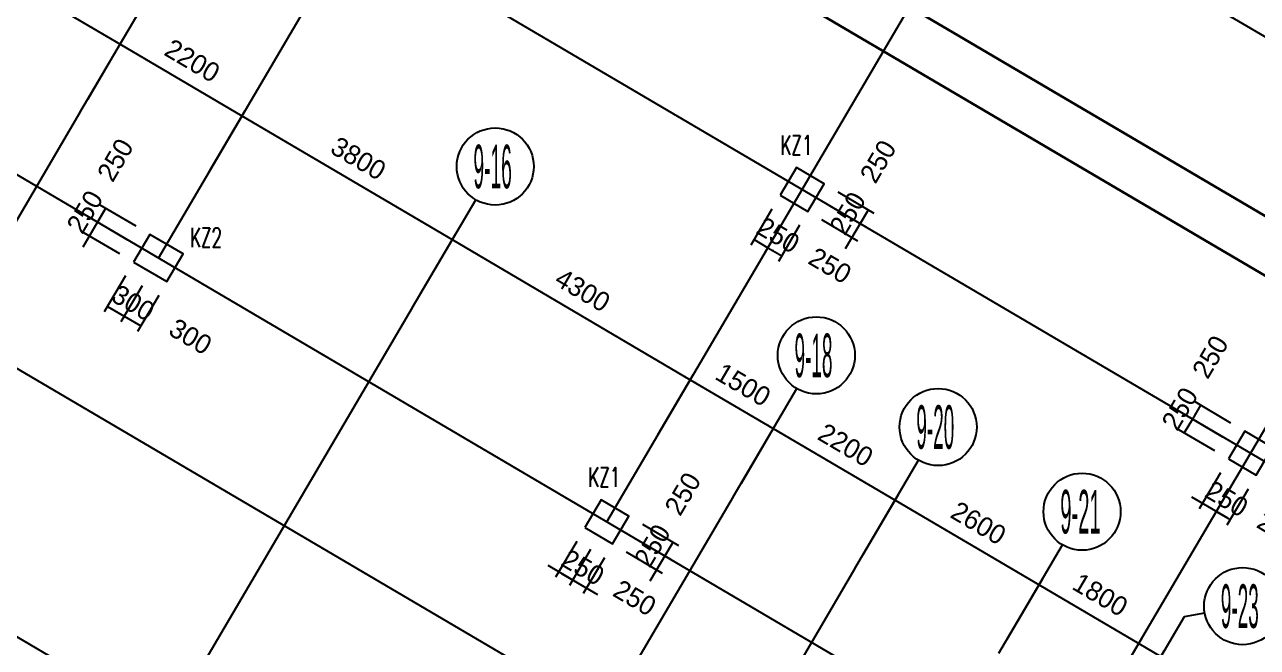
# Model space of a CAD drawing. Extents: x 19107 to 699106, y -67310 to 245688.
# Drawn here: x 612937 to 632131, y 124305 to 133997 of the extents above; entities that cross this region are included whole.
import ezdxf

# ---------------------------------------------------------------- set-up
doc = ezdxf.new("R2010")
doc.units = 0
doc.header["$LTSCALE"] = 100
doc.header["$MEASUREMENT"] = 0
for name, color, linetype in [('AXIS', 3, 'Continuous'), ('DIM', 3, 'Continuous'), ('DOTE', 253, 'Continuous'), ('L-AXIS', 3, 'Continuous')]:
    doc.layers.add(name, color=color, linetype=linetype)
doc.layers.add('Select Column Frame Position', color=7, linetype='Continuous', lineweight=0)
doc.styles.get("Standard").update_dxf_attribs({"font": 'standard'})
doc.styles.add('汉字', font='汉字')
doc.dimstyles.get("Standard").update_dxf_attribs({"dimtxt": 300, "dimasz": 100, "dimexe": 100, "dimexo": 250, "dimgap": 100, "dimtad": 0, "dimtoh": 1, "dimdec": 0, "dimdsep": 46, "dimcen": 0.09, "dimclrt": 7, "dimadec": 0, "dimazin": 0, "dimtfac": 1, "dimtdec": 4, "dimtofl": 0, "dimtmove": 0, "dimatfit": 3, "dimfxl": 1, "dimtolj": 1, "dimtzin": 0, "dimarcsym": 0})

# ---------------------------------------------------------------- blocks, each defined once
blk = doc.blocks.new('*D1674')
at = {"layer": 'L-AXIS', "color": 0, "linetype": 'ByBlock', "lineweight": -2}
for p, q in [((628636, 137545), (628940, 138060)), ((628889, 137974), (635871, 133869)), ((635619, 133439), (635922, 133955))]:
    blk.add_line(p, q, dxfattribs=at)
for points in [[(628889, 137974), (628984, 137938), (628967, 137909)], [(635871, 133869), (635777, 133905), (635794, 133934)]]:
    blk.add_solid(points, dxfattribs=at)
at = {"layer": 'L-AXIS', "color": 7, "linetype": 'Continuous', "lineweight": -2, "insert": (632558, 136223), "char_height": 300, "width": 775, "attachment_point": 5, "rotation": 329.5454, "style": '汉字'}
blk.add_mtext('8100', dxfattribs=at)
blk = doc.blocks.new('*D4958')
at = {"layer": 'L-AXIS', "color": 0, "linetype": 'ByBlock', "lineweight": -2}
for p, q in [((615820, 131729), (616370, 132663)), ((616319, 132577), (619595, 130651)), ((619096, 129803), (619645, 130737))]:
    blk.add_line(p, q, dxfattribs=at)
for points in [[(616319, 132577), (616414, 132540), (616397, 132512)], [(619595, 130651), (619500, 130687), (619517, 130716)]]:
    blk.add_solid(points, dxfattribs=at)
at = {"layer": 'L-AXIS', "color": 7, "linetype": 'Continuous', "lineweight": -2, "insert": (618134, 131915), "char_height": 300, "width": 780, "attachment_point": 5, "rotation": 329.5454, "style": '汉字'}
blk.add_mtext('3800', dxfattribs=at)
blk = doc.blocks.new('*D3944')
at = {"layer": 'L-AXIS', "color": 0, "linetype": 'ByBlock', "lineweight": -2}
for p, q in [((608924, 135784), (609473, 136718)), ((609423, 136632), (614422, 133692)), ((613924, 132844), (614473, 133778))]:
    blk.add_line(p, q, dxfattribs=at)
for points in [[(609423, 136632), (609517, 136595), (609500, 136567)], [(614422, 133692), (614328, 133728), (614345, 133757)]]:
    blk.add_solid(points, dxfattribs=at)
at = {"layer": 'L-AXIS', "color": 7, "linetype": 'Continuous', "lineweight": -2, "insert": (612100, 135463), "char_height": 300, "width": 780, "attachment_point": 5, "rotation": 329.5454, "style": '汉字'}
blk.add_mtext('5800', dxfattribs=at)
blk = doc.blocks.new('*D2304')
at = {"layer": 'L-AXIS', "color": 0, "linetype": 'ByBlock', "lineweight": -2}
for p, q in [((613924, 132844), (614473, 133778)), ((614422, 133692), (616319, 132577)), ((615820, 131729), (616370, 132663))]:
    blk.add_line(p, q, dxfattribs=at)
for points in [[(614422, 133692), (614517, 133656), (614500, 133627)], [(616319, 132577), (616224, 132613), (616241, 132642)]]:
    blk.add_solid(points, dxfattribs=at)
at = {"layer": 'L-AXIS', "color": 7, "linetype": 'Continuous', "lineweight": -2, "insert": (615548, 133436), "char_height": 300, "width": 780, "attachment_point": 5, "rotation": 329.5454, "style": '汉字'}
blk.add_mtext('2200', dxfattribs=at)
blk = doc.blocks.new('*D2624')
at = {"layer": 'L-AXIS', "color": 0, "linetype": 'ByBlock', "lineweight": -2}
for p, q in [((625992, 125748), (626542, 126682)), ((626491, 126596), (628732, 125278)), ((628234, 124430), (628783, 125364))]:
    blk.add_line(p, q, dxfattribs=at)
for points in [[(626491, 126596), (626586, 126560), (626569, 126531)], [(628732, 125278), (628638, 125314), (628654, 125343)]]:
    blk.add_solid(points, dxfattribs=at)
at = {"layer": 'L-AXIS', "color": 7, "linetype": 'Continuous', "lineweight": -2, "insert": (627789, 126239), "char_height": 300, "width": 775, "attachment_point": 5, "rotation": 329.5454, "style": '汉字'}
blk.add_mtext('2600', dxfattribs=at)
blk = doc.blocks.new('*D2946')
at = {"layer": 'L-AXIS', "color": 0, "linetype": 'ByBlock', "lineweight": -2}
for p, q in [((624096, 126863), (624645, 127797)), ((624594, 127711), (626491, 126596)), ((625992, 125748), (626542, 126682))]:
    blk.add_line(p, q, dxfattribs=at)
for points in [[(624594, 127711), (624689, 127675), (624672, 127646)], [(626491, 126596), (626396, 126632), (626413, 126661)]]:
    blk.add_solid(points, dxfattribs=at)
at = {"layer": 'L-AXIS', "color": 7, "linetype": 'Continuous', "lineweight": -2, "insert": (625720, 127455), "char_height": 300, "width": 780, "attachment_point": 5, "rotation": 329.5454, "style": '汉字'}
blk.add_mtext('2200', dxfattribs=at)
blk = doc.blocks.new('*D3279')
at = {"layer": 'L-AXIS', "color": 0, "linetype": 'ByBlock', "lineweight": -2}
for p, q in [((619096, 129803), (619645, 130737)), ((619595, 130651), (623301, 128471)), ((622803, 127623), (623352, 128557))]:
    blk.add_line(p, q, dxfattribs=at)
for points in [[(619595, 130651), (619689, 130614), (619672, 130586)], [(623301, 128471), (623207, 128508), (623224, 128536)]]:
    blk.add_solid(points, dxfattribs=at)
at = {"layer": 'L-AXIS', "color": 7, "linetype": 'Continuous', "lineweight": -2, "insert": (621625, 129863), "char_height": 300, "width": 790, "attachment_point": 5, "rotation": 329.5454, "style": '汉字'}
blk.add_mtext('4300', dxfattribs=at)
blk = doc.blocks.new('*D982')
at = {"layer": 'L-AXIS', "color": 0, "linetype": 'ByBlock', "lineweight": -2}
for p, q in [((622803, 127623), (623352, 128557)), ((623301, 128471), (624594, 127711)), ((624096, 126863), (624645, 127797))]:
    blk.add_line(p, q, dxfattribs=at)
for points in [[(623301, 128471), (623396, 128435), (623379, 128406)], [(624594, 127711), (624500, 127747), (624517, 127776)]]:
    blk.add_solid(points, dxfattribs=at)
at = {"layer": 'L-AXIS', "color": 7, "linetype": 'Continuous', "lineweight": -2, "insert": (624125, 128393), "char_height": 300, "width": 690, "attachment_point": 5, "rotation": 329.5454, "style": '汉字'}
blk.add_mtext('1500', dxfattribs=at)
blk = doc.blocks.new('_AXISO')
blk.add_circle((0, 0), 0.5)
blk = doc.blocks.new('*D1324')
at = {"layer": 'L-AXIS', "color": 0, "linetype": 'ByBlock', "lineweight": -2}
for p, q in [((629785, 123518), (630335, 124452)), ((630130, 123315), (630679, 124249)), ((630284, 124366), (630629, 124163))]:
    blk.add_line(p, q, dxfattribs=at)
for points in [[(630284, 124366), (630378, 124329), (630362, 124301)], [(630629, 124163), (630534, 124199), (630551, 124228)]]:
    blk.add_solid(points, dxfattribs=at)
at = {"layer": 'L-AXIS', "color": 7, "linetype": 'Continuous', "lineweight": -2, "insert": (630699, 123517), "char_height": 300, "width": 576.67, "attachment_point": 5, "rotation": 329.5454, "style": '汉字'}
blk.add_mtext('400', dxfattribs=at)
blk = doc.blocks.new('*D1645')
at = {"layer": 'L-AXIS', "color": 0, "linetype": 'ByBlock', "lineweight": -2}
for p, q in [((628234, 124430), (628783, 125364)), ((628732, 125278), (630284, 124366)), ((629785, 123518), (630335, 124452))]:
    blk.add_line(p, q, dxfattribs=at)
for points in [[(628732, 125278), (628827, 125242), (628810, 125213)], [(630284, 124366), (630189, 124402), (630206, 124431)]]:
    blk.add_solid(points, dxfattribs=at)
at = {"layer": 'L-AXIS', "color": 7, "linetype": 'Continuous', "lineweight": -2, "insert": (629685, 125124), "char_height": 300, "width": 690, "attachment_point": 5, "rotation": 329.5454, "style": '汉字'}
blk.add_mtext('1800', dxfattribs=at)
blk = doc.blocks.new('*D743')
at = {"layer": 'DIM', "color": 0, "linetype": 'ByBlock', "lineweight": -2}
for p, q in [((631246, 128074), (631119, 127858)), ((631720, 127795), (631160, 128124)), ((631593, 127579), (631033, 127909))]:
    blk.add_line(p, q, dxfattribs=at)
for points in [[(631246, 128074), (631210, 127979), (631181, 127996)], [(631119, 127858), (631156, 127953), (631184, 127936)]]:
    blk.add_solid(points, dxfattribs=at)
at = {"layer": 'DIM', "color": 7, "linetype": 'Continuous', "lineweight": -2, "insert": (631399, 128826), "char_height": 300, "width": 566.67, "attachment_point": 5, "rotation": 59.5454, "style": '汉字'}
blk.add_mtext('250', dxfattribs=at)
blk = doc.blocks.new('*D1063')
at = {"layer": 'DIM', "color": 0, "linetype": 'ByBlock', "lineweight": -2}
for p, q in [((631119, 127858), (630993, 127643)), ((631593, 127579), (631033, 127909)), ((631467, 127364), (630906, 127693))]:
    blk.add_line(p, q, dxfattribs=at)
for points in [[(631119, 127858), (631083, 127763), (631054, 127780)], [(630993, 127643), (631029, 127737), (631058, 127720)]]:
    blk.add_solid(points, dxfattribs=at)
at = {"layer": 'DIM', "color": 7, "linetype": 'Continuous', "lineweight": -2, "insert": (630924, 128019), "char_height": 300, "width": 566.67, "attachment_point": 5, "rotation": 59.5454, "style": '汉字'}
blk.add_mtext('250', dxfattribs=at)
blk = doc.blocks.new('*D1426')
at = {"layer": 'DIM', "color": 0, "linetype": 'ByBlock', "lineweight": -2}
for p, q in [((631555, 127022), (631226, 126461)), ((631771, 126895), (631441, 126335)), ((631104, 126649), (631665, 126319))]:
    blk.add_line(p, q, dxfattribs=at)
for points in [[(631277, 126547), (631182, 126584), (631199, 126612)], [(631492, 126421), (631587, 126384), (631570, 126356)]]:
    blk.add_solid(points, dxfattribs=at)
at = {"layer": 'DIM', "color": 7, "linetype": 'Continuous', "lineweight": -2, "insert": (631654, 126616), "char_height": 300, "width": 566.67, "attachment_point": 5, "rotation": 329.5454, "style": '汉字'}
blk.add_mtext('250', dxfattribs=at)
blk = doc.blocks.new('*D1751')
at = {"layer": 'DIM', "color": 0, "linetype": 'ByBlock', "lineweight": -2}
for p, q in [((631771, 126895), (631441, 126335)), ((631986, 126768), (631657, 126208)), ((631492, 126421), (631708, 126294))]:
    blk.add_line(p, q, dxfattribs=at)
for points in [[(631492, 126421), (631587, 126384), (631570, 126356)], [(631708, 126294), (631613, 126330), (631630, 126359)]]:
    blk.add_solid(points, dxfattribs=at)
at = {"layer": 'DIM', "color": 7, "linetype": 'Continuous', "lineweight": -2, "insert": (632461, 126141), "char_height": 300, "width": 566.67, "attachment_point": 5, "rotation": 329.5454, "style": '汉字'}
blk.add_mtext('250', dxfattribs=at)
blk = doc.blocks.new('*D4770')
at = {"layer": 'DIM', "color": 0, "linetype": 'ByBlock', "lineweight": -2}
for p, q in [((624573, 131127), (624244, 130567)), ((624788, 131000), (624459, 130440)), ((624294, 130653), (624510, 130526))]:
    blk.add_line(p, q, dxfattribs=at)
for points in [[(624294, 130653), (624389, 130617), (624372, 130588)], [(624510, 130526), (624415, 130563), (624432, 130591)]]:
    blk.add_solid(points, dxfattribs=at)
at = {"layer": 'DIM', "color": 7, "linetype": 'Continuous', "lineweight": -2, "insert": (624671, 130721), "char_height": 300, "width": 566.67, "attachment_point": 5, "rotation": 329.5454, "style": '汉字'}
blk.add_mtext('250', dxfattribs=at)
blk = doc.blocks.new('*D5084')
at = {"layer": 'DIM', "color": 0, "linetype": 'ByBlock', "lineweight": -2}
for p, q in [((624788, 131000), (624459, 130440)), ((625004, 130874), (624675, 130313)), ((624510, 130526), (624725, 130400))]:
    blk.add_line(p, q, dxfattribs=at)
for points in [[(624510, 130526), (624604, 130490), (624587, 130461)], [(624725, 130400), (624631, 130436), (624647, 130465)]]:
    blk.add_solid(points, dxfattribs=at)
at = {"layer": 'DIM', "color": 7, "linetype": 'Continuous', "lineweight": -2, "insert": (625478, 130247), "char_height": 300, "width": 566.67, "attachment_point": 5, "rotation": 329.5454, "style": '汉字'}
blk.add_mtext('250', dxfattribs=at)
blk = doc.blocks.new('*D134')
at = {"layer": 'DIM', "color": 0, "linetype": 'ByBlock', "lineweight": -2}
for p, q in [((625473, 131178), (626033, 130849)), ((625346, 130962), (625907, 130633)), ((625719, 130511), (626048, 131072))]:
    blk.add_line(p, q, dxfattribs=at)
for points in [[(625947, 130899), (625983, 130994), (626012, 130977)], [(625820, 130684), (625784, 130589), (625755, 130606)]]:
    blk.add_solid(points, dxfattribs=at)
at = {"layer": 'DIM', "color": 7, "linetype": 'Continuous', "lineweight": -2, "insert": (625752, 131061), "char_height": 300, "width": 566.67, "attachment_point": 5, "rotation": 59.5454, "style": '汉字'}
blk.add_mtext('250', dxfattribs=at)
blk = doc.blocks.new('*D464')
at = {"layer": 'DIM', "color": 0, "linetype": 'ByBlock', "lineweight": -2}
for p, q in [((625600, 131393), (626160, 131064)), ((625473, 131178), (626033, 130849)), ((625947, 130899), (626074, 131115))]:
    blk.add_line(p, q, dxfattribs=at)
for points in [[(626074, 131115), (626037, 131020), (626009, 131037)], [(625947, 130899), (625983, 130994), (626012, 130977)]]:
    blk.add_solid(points, dxfattribs=at)
at = {"layer": 'DIM', "color": 7, "linetype": 'Continuous', "lineweight": -2, "insert": (626226, 131868), "char_height": 300, "width": 566.67, "attachment_point": 5, "rotation": 59.5454, "style": '汉字'}
blk.add_mtext('250', dxfattribs=at)
blk = doc.blocks.new('*D671')
at = {"layer": 'DIM', "color": 0, "linetype": 'ByBlock', "lineweight": -2}
for p, q in [((621532, 125955), (621202, 125395)), ((621747, 125828), (621418, 125268)), ((621081, 125582), (621641, 125253))]:
    blk.add_line(p, q, dxfattribs=at)
for points in [[(621253, 125481), (621158, 125517), (621175, 125546)], [(621469, 125354), (621563, 125318), (621546, 125289)]]:
    blk.add_solid(points, dxfattribs=at)
at = {"layer": 'DIM', "color": 7, "linetype": 'Continuous', "lineweight": -2, "insert": (621630, 125549), "char_height": 300, "width": 566.67, "attachment_point": 5, "rotation": 329.5454, "style": '汉字'}
blk.add_mtext('250', dxfattribs=at)
blk = doc.blocks.new('*D3632')
at = {"layer": 'DIM', "color": 0, "linetype": 'ByBlock', "lineweight": -2}
for p, q in [((621747, 125828), (621418, 125268)), ((621963, 125701), (621633, 125141)), ((621296, 125455), (621857, 125126))]:
    blk.add_line(p, q, dxfattribs=at)
for points in [[(621469, 125354), (621374, 125390), (621391, 125419)], [(621684, 125227), (621779, 125191), (621762, 125162)]]:
    blk.add_solid(points, dxfattribs=at)
at = {"layer": 'DIM', "color": 7, "linetype": 'Continuous', "lineweight": -2, "insert": (622437, 125075), "char_height": 300, "width": 566.67, "attachment_point": 5, "rotation": 329.5454, "style": '汉字'}
blk.add_mtext('250', dxfattribs=at)
blk = doc.blocks.new('*D3994')
at = {"layer": 'DIM', "color": 0, "linetype": 'ByBlock', "lineweight": -2}
for p, q in [((622432, 126006), (622992, 125676)), ((622305, 125790), (622865, 125461)), ((622678, 125339), (623007, 125899))]:
    blk.add_line(p, q, dxfattribs=at)
for points in [[(622906, 125727), (622942, 125822), (622971, 125805)], [(622779, 125512), (622743, 125417), (622714, 125434)]]:
    blk.add_solid(points, dxfattribs=at)
at = {"layer": 'DIM', "color": 7, "linetype": 'Continuous', "lineweight": -2, "insert": (622711, 125888), "char_height": 300, "width": 566.67, "attachment_point": 5, "rotation": 59.5454, "style": '汉字'}
blk.add_mtext('250', dxfattribs=at)
blk = doc.blocks.new('*D4325')
at = {"layer": 'DIM', "color": 0, "linetype": 'ByBlock', "lineweight": -2}
for p, q in [((622559, 126221), (623119, 125892)), ((622432, 126006), (622992, 125676)), ((622906, 125727), (623033, 125943))]:
    blk.add_line(p, q, dxfattribs=at)
for points in [[(623033, 125943), (622996, 125848), (622968, 125865)], [(622906, 125727), (622942, 125822), (622971, 125805)]]:
    blk.add_solid(points, dxfattribs=at)
at = {"layer": 'DIM', "color": 7, "linetype": 'Continuous', "lineweight": -2, "insert": (623185, 126695), "char_height": 300, "width": 566.67, "attachment_point": 5, "rotation": 59.5454, "style": '汉字'}
blk.add_mtext('250', dxfattribs=at)
blk = doc.blocks.new('*D2971')
at = {"layer": 'DIM', "color": 0, "linetype": 'ByBlock', "lineweight": -2}
for p, q in [((614197, 131138), (614070, 130922)), ((614671, 130859), (614111, 131188)), ((614544, 130644), (613984, 130973))]:
    blk.add_line(p, q, dxfattribs=at)
for points in [[(614197, 131138), (614160, 131043), (614132, 131060)], [(614070, 130922), (614106, 131017), (614135, 131000)]]:
    blk.add_solid(points, dxfattribs=at)
at = {"layer": 'DIM', "color": 7, "linetype": 'Continuous', "lineweight": -2, "insert": (614349, 131891), "char_height": 300, "width": 566.67, "attachment_point": 5, "rotation": 59.5454, "style": '汉字'}
blk.add_mtext('250', dxfattribs=at)
blk = doc.blocks.new('*D661')
at = {"layer": 'DIM', "color": 0, "linetype": 'ByBlock', "lineweight": -2}
for p, q in [((614171, 131095), (613842, 130534)), ((614544, 130644), (613984, 130973)), ((614418, 130428), (613857, 130757))]:
    blk.add_line(p, q, dxfattribs=at)
for points in [[(614070, 130922), (614106, 131017), (614135, 131000)], [(613943, 130707), (613907, 130612), (613878, 130629)]]:
    blk.add_solid(points, dxfattribs=at)
at = {"layer": 'DIM', "color": 7, "linetype": 'Continuous', "lineweight": -2, "insert": (613875, 131084), "char_height": 300, "width": 566.67, "attachment_point": 5, "rotation": 59.5454, "style": '汉字'}
blk.add_mtext('250', dxfattribs=at)
blk = doc.blocks.new('*D1032')
at = {"layer": 'DIM', "color": 0, "linetype": 'ByBlock', "lineweight": -2}
for p, q in [((614506, 130086), (614177, 129525)), ((614765, 129934), (614435, 129373)), ((614228, 129612), (614486, 129460))]:
    blk.add_line(p, q, dxfattribs=at)
for points in [[(614228, 129612), (614322, 129575), (614305, 129547)], [(614486, 129460), (614391, 129496), (614408, 129525)]]:
    blk.add_solid(points, dxfattribs=at)
at = {"layer": 'DIM', "color": 7, "linetype": 'Continuous', "lineweight": -2, "insert": (614626, 129667), "char_height": 300, "width": 566.67, "attachment_point": 5, "rotation": 329.5454, "style": '汉字'}
blk.add_mtext('300', dxfattribs=at)
blk = doc.blocks.new('*D1351')
at = {"layer": 'DIM', "color": 0, "linetype": 'ByBlock', "lineweight": -2}
for p, q in [((614765, 129934), (614435, 129373)), ((615024, 129782), (614694, 129221)), ((614486, 129460), (614745, 129308))]:
    blk.add_line(p, q, dxfattribs=at)
for points in [[(614486, 129460), (614581, 129423), (614564, 129395)], [(614745, 129308), (614650, 129344), (614667, 129373)]]:
    blk.add_solid(points, dxfattribs=at)
at = {"layer": 'DIM', "color": 7, "linetype": 'Continuous', "lineweight": -2, "insert": (615519, 129142), "char_height": 300, "width": 566.67, "attachment_point": 5, "rotation": 329.5454, "style": '汉字'}
blk.add_mtext('300', dxfattribs=at)
blk = doc.blocks.new('后浇带现场')
at = {"color": 6, "lineweight": 30}
for points in [[(821257, 720830), (821257, 688843), (805860, 662656), (825600, 651049), (814026, 631365), (812236, 611185), (845904, 608199)], [(822057, 720830), (822057, 688625), (806955, 662940), (826695, 651333), (814807, 631115), (813104, 611911), (845975, 608996)]]:
    blk.add_lwpolyline(points, dxfattribs=at)

msp = doc.modelspace()

# ---------------------------------------------------------------- linework, layer by layer
at = {"layer": 'DOTE'}
for p, q in [((622000.8, 126259.2), (642528.4, 161171.5)), ((615018.3, 130364.8), (629712.1, 155355)), ((628983.2, 122153.7), (646343.1, 151678.2)), ((644089.8, 126843.9), (604557.8, 150087.9)), ((587628.3, 143453.4), (636841.8, 114516.9)), ((585803.6, 140350.1), (639805.6, 108598)), ((645989.3, 119114.8), (611077, 139642.5)), ((647775.5, 111104.2), (601053.4, 138575.8)), ((613797.1, 132628.3), (607394.4, 121738.9)), ((618969.3, 129587.1), (612566.6, 118697.8)), ((623969.1, 126647.4), (618326.6, 117051)), ((625865.6, 125532.3), (621439.6, 118004.8))]:
    msp.add_line(p, q, dxfattribs=at)
at = {"layer": 'L-AXIS'}
for p, q in [((613797.1, 132628.3), (614787.8, 134313.1)), ((618969.3, 129587.1), (619959.9, 131271.9)), ((623969.1, 126647.4), (624959.7, 128332.2)), ((625865.6, 125532.3), (626856.2, 127217.1)), ((628106.8, 124214.5), (629097.5, 125899.3)), ((630003.3, 123099.4), (630993.9, 124784.2)), ((630993.9, 124784.2), (631310.9, 124840.9))]:
    msp.add_line(p, q, dxfattribs=at)
at = {"layer": 'Select Column Frame Position', "color": 7, "linetype": 'Continuous', "lineweight": -3}
for points in [[(624699.7, 131342.6), (625130.7, 131089.2), (625384.1, 131520.2), (624953.1, 131773.6), (624699.7, 131342.6)], [(614633, 130301.3), (615150.2, 129997.2), (615403.7, 130428.2), (614886.4, 130732.3), (614633, 130301.3)], [(631682.1, 127237.1), (632113.2, 126983.7), (632366.6, 127414.7), (631935.6, 127668.1), (631682.1, 127237.1)], [(621658.6, 126170.4), (622089.6, 125917), (622343, 126348), (621912, 126601.4), (621658.6, 126170.4)]]:
    msp.add_lwpolyline(points, dxfattribs=at)

# ---------------------------------------------------------------- block references
at = {"color": 3, "lineweight": 30}
msp.add_blockref('后浇带现场', (-182998.7, -527042.1), dxfattribs=at)
at = {"layer": 'AXIS'}
ref = msp.add_blockref('_AXISO', (620264.1, 131789.2), dxfattribs=dict(at, xscale=1199.999999999997, yscale=1200, rotation=359.999645787379))
ref.add_attrib('A', '9-16', (619924.6, 131449.8), dxfattribs={"height": 678.82, "style": '汉字', "width": 0.329114})
ref = msp.add_blockref('_AXISO', (625263.8, 128849.4), dxfattribs=dict(at, xscale=1199.999999999997, yscale=1200, rotation=359.999645787379))
ref.add_attrib('A', '9-18', (624924.4, 128510), dxfattribs={"height": 678.82, "style": '汉字', "width": 0.325})
ref = msp.add_blockref('_AXISO', (627160.3, 127734.3), dxfattribs=dict(at, xscale=1199.999999999997, yscale=1200, rotation=359.999645787379))
ref.add_attrib('A', '9-20', (626820.9, 127394.9), dxfattribs={"height": 678.82, "style": '汉字', "width": 0.325})
ref = msp.add_blockref('_AXISO', (629401.6, 126416.5), dxfattribs=dict(at, xscale=1199.999999999997, yscale=1200, rotation=359.999645787379))
ref.add_attrib('A', '9-21', (629062.2, 126077.1), dxfattribs={"height": 678.82, "style": '汉字', "width": 0.346667})
ref = msp.add_blockref('_AXISO', (631901.5, 124946.6), dxfattribs=dict(at, xscale=1199.999999999997, yscale=1200, rotation=359.999645787379))
ref.add_attrib('A', '9-23', (631562.1, 124607.2), dxfattribs={"height": 678.82, "style": '汉字', "width": 0.325})

# ---------------------------------------------------------------- texts
at = {"color": 200, "linetype": 'Continuous', "lineweight": -3, "width": 0.7}
for s, p in [('KZ1', (624702.8, 131971.2)), ('KZ2', (615509.7, 130534.3)), ('KZ1', (621711.4, 126802.7))]:
    msp.add_text(s, height=300, dxfattribs=at).set_placement(p)

# ---------------------------------------------------------------- dimensions: what is measured, and where the dimension line sits
at = {"layer": 'DIM', "color": 200}
for p1, p2, picture, middle in [((614886.4, 130732.3), (614759.7, 130516.8), '*D2971', (614091.8, 131452.5)), ((625257.4, 131304.7), (625384.1, 131520.2), '*D464', (625968.8, 131429.4)), ((614759.7, 130516.8), (614633, 130301.3), '*D661', (613617.3, 130645.5)), ((624699.7, 131342.6), (624915.2, 131215.9), '*D4770', (624232.9, 130979)), ((625130.7, 131089.2), (625257.4, 131304.7), '*D134', (625494.3, 130622.4)), ((624915.2, 131215.9), (625130.7, 131089.2), '*D5084', (625039.9, 130504.5)), ((614633, 130301.3), (614891.6, 130149.3), '*D1032', (614166.3, 129937.7)), ((614891.6, 130149.3), (615150.2, 129997.2), '*D1351', (615059.5, 129412.5)), ((631935.6, 127668.1), (631808.9, 127452.6), '*D743', (631141, 128388.3)), ((631808.9, 127452.6), (631682.1, 127237.1), '*D1063', (630666.5, 127581.3)), ((631682.1, 127237.1), (631897.7, 127110.4), '*D1426', (631215.4, 126873.5)), ((631897.7, 127110.4), (632113.2, 126983.7), '*D1751', (632022.4, 126399)), ((622216.3, 126132.5), (622343, 126348), '*D4325', (622927.7, 126257.2)), ((621658.6, 126170.4), (621874.1, 126043.7), '*D671', (621191.8, 125806.8)), ((622089.6, 125917), (622216.3, 126132.5), '*D3994', (622453.2, 125450.2)), ((621874.1, 126043.7), (622089.6, 125917), '*D3632', (621998.8, 125332.4))]:
    dim = msp.add_aligned_dim(p1=p1, p2=p2, distance=-800, dimstyle='Standard', dxfattribs=at)
    dim.commit()
    dim.dimension.update_dxf_attribs({"geometry": picture, "text_midpoint": middle})
at = {"layer": 'L-AXIS'}
for base, p1, p2, picture, middle in [((635871.4, 133868.7), (628509.7, 137329.2), (635492.1, 133223.6), '*D1674', (632557.6, 136223.2)), ((614422.5, 133691.8), (608797.3, 135568), (613797.1, 132628.3), '*D3944', (612100, 135463.4)), ((616318.9, 132576.8), (613797.1, 132628.3), (615693.6, 131513.2), '*D2304', (615548.1, 133436)), ((619594.7, 130650.7), (615693.6, 131513.2), (618969.3, 129587.1), '*D4958', (618134.2, 131915.4)), ((623301.4, 128471.2), (618969.3, 129587.1), (622676, 127407.7), '*D3279', (621625.4, 129862.7)), ((624594.4, 127710.9), (622676, 127407.7), (623969.1, 126647.4), '*D982', (624125.3, 128392.8)), ((626490.9, 126595.9), (623969.1, 126647.4), (625865.6, 125532.3), '*D2946', (625720.1, 127455.1)), ((628732.2, 125278), (625865.6, 125532.3), (628106.8, 124214.5), '*D2624', (627788.9, 126238.7)), ((630283.8, 124365.7), (628106.8, 124214.5), (629658.5, 123302.1), '*D1645', (629685.4, 125123.6)), ((630628.7, 124162.9), (629658.5, 123302.1), (630003.3, 123099.4), '*D1324', (630192.3, 123815.4))]:
    dim = msp.add_linear_dim(base=base, p1=p1, p2=p2, angle=329.54537, dimstyle='Standard', dxfattribs=at)
    dim.commit()
    dim.dimension.update_dxf_attribs({"geometry": picture, "text_midpoint": middle})

doc.saveas('drawing.dxf')
